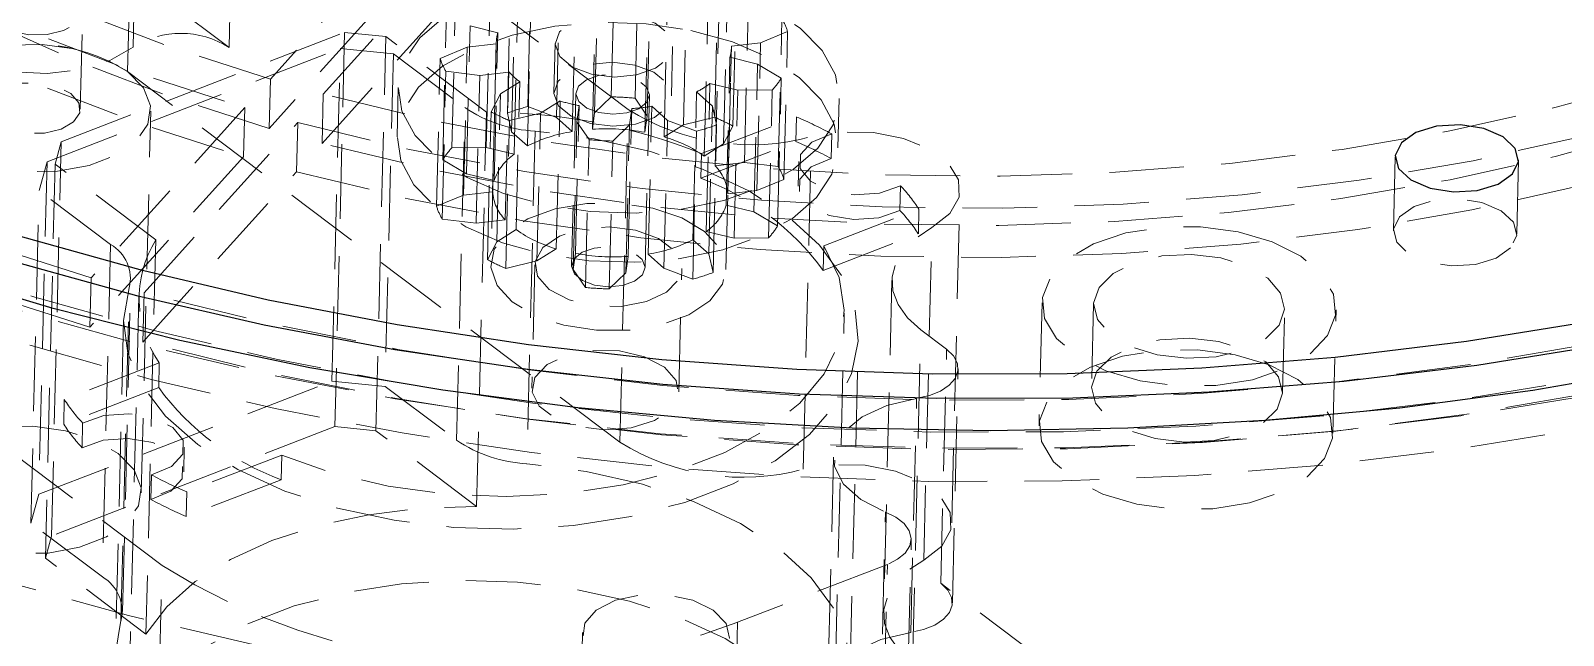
# Model space of a CAD drawing. Header units: millimetres. Extents: x 0 to 420, y 0 to 297.
# Drawn here: x 206.1 to 232.17, y 137.55 to 147.84 of the extents above; entities that cross this region are included whole.
import ezdxf

# ---------------------------------------------------------------- set-up
doc = ezdxf.new("R2010")
doc.units = ezdxf.units.MM
doc.linetypes.add('HIDDEN', pattern=[1.905, 1.27, -0.635])

msp = doc.modelspace()

# ---------------------------------------------------------------- linework, layer by layer
at = {"color": 7, "linetype": 'HIDDEN', "lineweight": 18}
for p, q in [((215.727, 153.165), (210.18, 147.011)), ((215.706, 152.326), (210.159, 146.173)), ((211.08, 146.758), (216.087, 152.313)), ((207.846, 147.559), (207.944, 151.541)), ((209.478, 147.55), (209.577, 151.533)), ((216.264, 146.497), (209.577, 151.533)), ((211.06, 145.92), (216.067, 151.474)), ((215.978, 146.712), (216.04, 149.227)), ((216.383, 146.688), (216.445, 149.204)), ((214.212, 146.436), (214.274, 148.951)), ((214.557, 146.547), (214.619, 149.062)), ((215.046, 146.361), (215.108, 148.877)), ((215.694, 146.437), (215.757, 148.952)), ((216.588, 146.385), (216.65, 148.901)), ((217.738, 146.363), (217.8, 148.879)), ((207.753, 147.14), (207.795, 148.817)), ((209.478, 147.55), (207.795, 148.817)), ((214.284, 146.117), (214.347, 148.633)), ((215.315, 146.12), (215.377, 148.636)), ((215.657, 146.16), (215.719, 148.675)), ((216.551, 146.109), (216.613, 148.624)), ((217.206, 146.237), (217.268, 148.752)), ((218.048, 146.215), (218.11, 148.73)), ((213.267, 145.844), (213.329, 148.359)), ((213.853, 145.847), (213.916, 148.363)), ((214.553, 145.876), (214.615, 148.392)), ((216.877, 146.03), (216.939, 148.546)), ((217.89, 145.91), (217.953, 148.425)), ((206.946, 146.5), (206.988, 148.177)), ((213.113, 145.642), (213.176, 148.157)), ((214.326, 145.734), (214.388, 148.249)), ((217.561, 145.703), (217.623, 148.219)), ((218.242, 145.595), (218.304, 148.11)), ((206.624, 145.946), (211.444, 147.808)), ((211.444, 147.808), (211.278, 141.1)), ((212.144, 147.739), (211.444, 147.808)), ((213.515, 145.401), (213.577, 147.917)), ((213.577, 147.917), (214.049, 147.803)), ((217.746, 145.537), (217.809, 148.052)), ((218.518, 147.632), (218.977, 147.823)), ((218.818, 145.524), (218.881, 148.039)), ((218.915, 145.307), (218.977, 147.823)), ((211.977, 141.031), (212.144, 147.739)), ((213.855, 146.45), (212.144, 147.739)), ((213.528, 147.555), (213.068, 147.364)), ((213.465, 145.039), (213.528, 147.555)), ((214.023, 147.612), (213.528, 147.555)), ((214.023, 147.643), (213.93, 143.87)), ((213.961, 145.097), (214.023, 147.612)), ((213.987, 145.288), (214.049, 147.803)), ((215.023, 147.618), (215.002, 146.78)), ((217.002, 146.73), (217.022, 147.569)), ((217.929, 143.771), (218.022, 147.544)), ((217.96, 145.059), (218.022, 147.574)), ((218.022, 147.574), (218.518, 147.632)), ((218.455, 145.117), (218.518, 147.632)), ((206.382, 145.607), (211.368, 147.533)), ((211.228, 141.873), (211.368, 147.533)), ((211.368, 147.533), (212.272, 147.444)), ((212.272, 147.444), (212.132, 141.784)), ((212.272, 147.444), (213.489, 146.528)), ((213.006, 144.849), (213.068, 147.364)), ((217.934, 144.868), (217.996, 147.384)), ((218.468, 147.27), (217.996, 147.384)), ((216.124, 140.837), (207.753, 147.14)), ((213.102, 144.632), (213.165, 147.147)), ((213.165, 147.147), (213.741, 147.077)), ((213.679, 144.562), (213.741, 147.077)), ((213.741, 147.077), (214.237, 147.134)), ((214.175, 144.619), (214.237, 147.134)), ((218.406, 144.755), (218.468, 147.27)), ((218.87, 147.03), (218.468, 147.27)), ((218.807, 144.514), (218.87, 147.03)), ((210.18, 147.011), (210.159, 146.173)), ((212.356, 146.869), (212.335, 146.03)), ((214.093, 146.762), (213.935, 146.456)), ((214.03, 144.246), (214.093, 146.762)), ((214.422, 146.968), (214.093, 146.762)), ((214.36, 144.453), (214.422, 146.968)), ((215.377, 146.77), (215.304, 143.836)), ((217.368, 144.28), (217.43, 146.795)), ((217.699, 146.554), (217.43, 146.795)), ((217.595, 144.422), (217.657, 146.937)), ((217.657, 146.937), (218.13, 146.824)), ((218.067, 144.309), (218.13, 146.824)), ((218.13, 146.824), (218.716, 146.828)), ((218.654, 144.312), (218.716, 146.828)), ((209.745, 146.528), (207.133, 143.631)), ((209.745, 146.528), (209.724, 145.69)), ((211.08, 146.758), (211.06, 145.92)), ((213.349, 140.868), (213.489, 146.528)), ((215.046, 146.361), (214.557, 146.547)), ((214.777, 146.434), (215.107, 146.641)), ((215.044, 144.126), (215.107, 146.641)), ((215.37, 144.047), (215.432, 146.563)), ((215.432, 146.563), (215.395, 146.286)), ((215.978, 146.712), (215.694, 146.437)), ((216.264, 143.996), (216.326, 146.511)), ((216.289, 146.235), (216.326, 146.511)), ((216.588, 146.385), (216.383, 146.688)), ((216.554, 143.805), (216.627, 146.739)), ((216.606, 144.036), (216.668, 146.551)), ((216.668, 146.551), (216.937, 146.31)), ((217.636, 144.039), (217.699, 146.554)), ((217.771, 146.235), (217.699, 146.554)), ((219.833, 145.844), (219.853, 146.683)), ((207.985, 139.973), (208.146, 146.47)), ((208.033, 143.378), (210.645, 146.276)), ((210.645, 146.276), (210.624, 145.437)), ((213.689, 139.742), (213.855, 146.45)), ((213.873, 143.941), (213.935, 146.456)), ((214.183, 143.793), (214.246, 146.308)), ((214.212, 146.436), (214.284, 146.117)), ((214.246, 146.308), (214.777, 146.434)), ((214.715, 143.919), (214.777, 146.434)), ((215.315, 146.12), (215.046, 146.361)), ((215.333, 143.771), (215.395, 146.286)), ((215.395, 146.286), (215.6, 145.983)), ((215.694, 146.437), (215.657, 146.16)), ((216.124, 140.837), (216.264, 146.497)), ((216.551, 146.109), (216.588, 146.385)), ((216.875, 143.795), (216.937, 146.31)), ((216.937, 146.31), (217.426, 146.125)), ((217.738, 146.363), (217.206, 146.237)), ((217.513, 145.745), (219.128, 146.369)), ((219.128, 146.369), (219.118, 145.95)), ((214.284, 146.117), (214.553, 145.876)), ((214.684, 146.128), (214.544, 140.468)), ((215.538, 143.468), (215.6, 145.983)), ((216.005, 145.96), (216.289, 146.235)), ((216.226, 143.719), (216.289, 146.235)), ((217.206, 146.237), (216.877, 146.03)), ((217.364, 143.609), (217.426, 146.125)), ((217.709, 143.72), (217.771, 146.235)), ((217.89, 145.91), (218.048, 146.215)), ((219.242, 140.374), (219.382, 146.033)), ((219.718, 145.662), (219.729, 146.081)), ((206.458, 139.239), (206.624, 145.946)), ((206.624, 145.946), (206.52, 145.567)), ((213.853, 145.847), (213.267, 145.844)), ((214.326, 145.734), (213.853, 145.847)), ((215.943, 143.444), (216.005, 145.96)), ((217.502, 145.326), (219.118, 145.95)), ((217.513, 145.745), (217.502, 145.326)), ((217.561, 145.703), (217.89, 145.91)), ((206.382, 145.607), (206.241, 139.948)), ((206.247, 145.117), (206.382, 145.607)), ((206.52, 145.567), (206.354, 138.86)), ((208.231, 144.278), (206.52, 145.567)), ((209.724, 145.69), (207.112, 142.793)), ((213.113, 145.642), (213.515, 145.401)), ((218.242, 145.595), (217.746, 145.537)), ((218.818, 145.524), (218.242, 145.595)), ((219.17, 145.609), (219.16, 145.19)), ((229.312, 145.691), (229.281, 144.433)), ((231.38, 144.381), (231.411, 145.639)), ((208.012, 142.54), (210.624, 145.437)), ((213.515, 145.401), (213.987, 145.288)), ((218.455, 145.117), (218.915, 145.307)), ((220.9, 145.2), (220.889, 144.78)), ((208.339, 138.737), (200.008, 145.01)), ((206.107, 139.457), (206.247, 145.117)), ((207.463, 144.201), (206.247, 145.117)), ((213.465, 145.039), (213.006, 144.849)), ((213.961, 145.097), (213.465, 145.039)), ((217.96, 145.059), (218.455, 145.117)), ((221.769, 139.463), (221.909, 145.122)), ((218.406, 144.755), (217.934, 144.868)), ((218.807, 144.514), (218.406, 144.755)), ((219.596, 144.177), (221.211, 144.801)), ((221.211, 144.801), (221.201, 144.381)), ((213.102, 144.632), (213.679, 144.562)), ((213.679, 144.562), (214.175, 144.619)), ((214.36, 144.453), (214.03, 144.246)), ((217.595, 144.422), (218.067, 144.309)), ((221.292, 138.83), (221.433, 144.489)), ((207.463, 144.201), (207.323, 138.542)), ((208.231, 144.278), (208.065, 137.571)), ((214.03, 144.246), (213.873, 143.941)), ((217.636, 144.039), (217.368, 144.28)), ((218.067, 144.309), (218.654, 144.312)), ((219.585, 143.757), (221.201, 144.381)), ((219.596, 144.177), (219.585, 143.757)), ((214.183, 143.793), (214.715, 143.919)), ((214.715, 143.919), (215.044, 144.126)), ((215.37, 144.047), (215.333, 143.771)), ((216.226, 143.719), (216.264, 143.996)), ((216.606, 144.036), (216.875, 143.795)), ((217.709, 143.72), (217.636, 144.039)), ((214.68, 143.851), (214.628, 141.755)), ((215.333, 143.771), (215.538, 143.468)), ((215.943, 143.444), (216.226, 143.719)), ((216.875, 143.795), (217.364, 143.609)), ((217.127, 141.693), (217.179, 143.789)), ((207.133, 143.631), (207.112, 142.793)), ((207.64, 137.802), (207.78, 143.462)), ((207.667, 137.955), (207.807, 143.615)), ((208.033, 143.378), (208.012, 142.54)), ((220.752, 143.586), (220.612, 137.926)), ((207.945, 143.329), (207.748, 135.364)), ((223.306, 143.209), (223.254, 141.113)), ((224.181, 143.187), (224.146, 141.762)), ((207.685, 142.916), (207.545, 137.256)), ((219.744, 135.067), (219.942, 143.032)), ((227.395, 141.681), (227.43, 143.107)), ((228.253, 140.989), (228.305, 143.085)), ((220.041, 136.947), (220.181, 142.607)), ((221.103, 137.089), (221.243, 142.748)), ((221.682, 142.417), (221.243, 142.748)), ((221.583, 138.435), (221.682, 142.417)), ((208.291, 142.184), (206.676, 141.56)), ((208.291, 142.184), (208.281, 141.765)), ((221.78, 138.1), (221.878, 142.082)), ((206.241, 139.948), (211.228, 141.873)), ((212.132, 141.784), (211.228, 141.873)), ((208.281, 141.765), (206.665, 141.141)), ((206.676, 141.56), (206.665, 141.141)), ((212.132, 141.784), (213.349, 140.868)), ((221.073, 137.599), (221.172, 141.581)), ((211.278, 141.1), (206.458, 139.239)), ((206.987, 141.161), (206.977, 140.742)), ((211.278, 141.1), (211.977, 141.031)), ((213.689, 139.742), (211.977, 141.031)), ((208.706, 140.332), (208.717, 140.752)), ((210.374, 140.616), (208.758, 139.992)), ((210.374, 140.616), (210.363, 140.197)), ((219.759, 140.579), (219.66, 136.596)), ((208.148, 139.861), (208.158, 140.28)), ((210.363, 140.197), (208.748, 139.573)), ((208.758, 139.992), (208.748, 139.573)), ((206.241, 139.948), (206.107, 139.457)), ((220.542, 135.663), (220.64, 139.646)), ((207.323, 138.542), (206.107, 139.457)), ((206.354, 138.86), (206.458, 139.239)), ((220.982, 135.197), (221.081, 139.179)), ((208.065, 137.571), (206.354, 138.86)), ((208.199, 133.078), (208.339, 138.737)), ((220.676, 138.756), (218.128, 137.772)), ((220.578, 134.773), (220.676, 138.756)), ((223.267, 137.167), (221.583, 138.435)), ((218.128, 137.772), (217.988, 132.113)), ((215.49, 137.598), (215.106, 122.086))]:
    msp.add_line(p, q, dxfattribs=at)
at = {"color": 7, "linetype": 'HIDDEN', "lineweight": 18, "flags": 128}
for points in [[(250.544, 150.495), (249.486, 149.421), (248.29, 148.391), (246.964, 147.412), (245.512, 146.488), (243.942, 145.624), (242.261, 144.823), (240.479, 144.09), (238.603, 143.429), (236.643, 142.841), (234.608, 142.331), (232.508, 141.901), (230.353, 141.553), (228.154, 141.288), (225.922, 141.108), (223.668, 141.014), (221.401, 141.006), (219.134, 141.085), (216.878, 141.249), (214.643, 141.498), (212.441, 141.832), (210.281, 142.247), (208.176, 142.743), (206.134, 143.316), (204.166, 143.965), (202.281, 144.685), (200.49, 145.474), (198.799, 146.327), (197.218, 147.24), (195.754, 148.21), (194.415, 149.23), (193.207, 150.297), (192.135, 151.405), (191.206, 152.548), (190.423, 153.721), (189.79, 154.919), (189.311, 156.135), (188.988, 157.364), (188.822, 158.599), (188.814, 159.835), (188.965, 161.065), (189.273, 162.284), (189.737, 163.485), (190.355, 164.663), (191.123, 165.812), (192.039, 166.927), (193.096, 168.001), (194.292, 169.031), (195.619, 170.01), (197.071, 170.934), (198.641, 171.798), (200.321, 172.599), (202.103, 173.332), (203.979, 173.994), (205.939, 174.581), (207.975, 175.091), (210.074, 175.521), (212.229, 175.869), (214.428, 176.134), (216.66, 176.314), (218.915, 176.408), (221.181, 176.416), (223.448, 176.337), (225.704, 176.173), (227.939, 175.924), (230.141, 175.59), (232.301, 175.175), (234.407, 174.679), (236.448, 174.106), (238.416, 173.457), (240.301, 172.737), (242.093, 171.948), (243.783, 171.095), (245.364, 170.182), (246.828, 169.212), (248.167, 168.192), (249.376, 167.125), (250.447, 166.018), (251.377, 164.874), (252.16, 163.701), (252.792, 162.503), (253.271, 161.287), (253.594, 160.059), (253.76, 158.823), (253.768, 157.588), (253.617, 156.357), (253.309, 155.138), (252.845, 153.937), (252.228, 152.759), (251.459, 151.61), (250.544, 150.495)], [(250.523, 149.657), (249.465, 148.582), (248.27, 147.553), (246.943, 146.574), (245.491, 145.65), (243.921, 144.785), (242.241, 143.985), (240.458, 143.252), (238.582, 142.59), (236.622, 142.003), (234.587, 141.493), (232.487, 141.063), (230.332, 140.714), (228.134, 140.45), (225.902, 140.27), (223.647, 140.176), (221.38, 140.168), (219.114, 140.246), (216.857, 140.411), (214.622, 140.66), (212.42, 140.993), (210.261, 141.409), (208.155, 141.904), (206.113, 142.478), (204.145, 143.126), (202.261, 143.847), (200.469, 144.635), (198.778, 145.488), (197.197, 146.402), (195.733, 147.371), (194.394, 148.392), (193.186, 149.458), (192.114, 150.566), (191.185, 151.709), (190.402, 152.883), (189.769, 154.08), (189.29, 155.296), (188.967, 156.525), (188.801, 157.76), (188.794, 158.996), (188.944, 160.226), (189.252, 161.445), (189.716, 162.647), (190.334, 163.825), (191.102, 164.974), (192.018, 166.089), (193.076, 167.163), (194.271, 168.192), (195.598, 169.171), (197.05, 170.095), (198.62, 170.96), (200.3, 171.76), (202.082, 172.493), (203.958, 173.155), (205.919, 173.742), (207.954, 174.252), (210.054, 174.683), (212.208, 175.031), (214.407, 175.296), (216.639, 175.475), (218.894, 175.569), (221.16, 175.577), (223.427, 175.499), (225.683, 175.335), (227.918, 175.085), (230.121, 174.752), (232.28, 174.337), (234.386, 173.841), (236.428, 173.267), (238.396, 172.619), (240.28, 171.899), (242.072, 171.11), (243.763, 170.257), (245.344, 169.343), (246.807, 168.374), (248.147, 167.354), (249.355, 166.287), (250.426, 165.179), (251.356, 164.036), (252.139, 162.862), (252.771, 161.665), (253.25, 160.449), (253.574, 159.22), (253.74, 157.985), (253.747, 156.749), (253.597, 155.519), (253.289, 154.3), (252.825, 153.099), (252.207, 151.92), (251.438, 150.771), (250.523, 149.657)], [(207.133, 143.631), (205.111, 144.272), (203.176, 144.991), (201.339, 145.783), (199.608, 146.645), (197.994, 147.572), (196.505, 148.558), (195.149, 149.599), (193.933, 150.688), (192.864, 151.821), (191.948, 152.991), (191.189, 154.192), (190.592, 155.416), (190.16, 156.659), (189.895, 157.912), (189.798, 159.17), (189.871, 160.426), (190.112, 161.672), (190.521, 162.902), (191.095, 164.11), (191.83, 165.288), (192.725, 166.432)], [(207.112, 142.793), (205.091, 143.434), (203.156, 144.152), (201.318, 144.945), (199.587, 145.807), (197.973, 146.733), (196.484, 147.719), (195.128, 148.76), (193.912, 149.85), (192.843, 150.983), (191.927, 152.153), (191.169, 153.353), (190.571, 154.578), (190.139, 155.82), (189.874, 157.074), (189.778, 158.332), (189.85, 159.587), (190.091, 160.833), (190.5, 162.063), (191.074, 163.271), (191.81, 164.45), (192.704, 165.593)], [(198.126, 164.915), (197.344, 163.893), (196.717, 162.838), (196.25, 161.756), (195.946, 160.654), (195.806, 159.54), (195.832, 158.42), (196.023, 157.303), (196.379, 156.194), (196.896, 155.102), (197.571, 154.033), (198.401, 152.994), (199.379, 151.993), (200.499, 151.035), (201.755, 150.127), (203.137, 149.275), (204.638, 148.484), (206.246, 147.76), (207.952, 147.106), (209.745, 146.528)], [(210.18, 147.011), (208.46, 147.567), (206.823, 148.194), (205.28, 148.89), (203.841, 149.65), (202.515, 150.468), (201.311, 151.339), (200.236, 152.259), (199.297, 153.22), (198.501, 154.217), (197.853, 155.243), (197.356, 156.291), (197.015, 157.355), (196.831, 158.428), (196.806, 159.503), (196.939, 160.572), (197.23, 161.63), (197.677, 162.668), (198.277, 163.681), (199.026, 164.662)], [(198.105, 164.076), (197.323, 163.055), (196.697, 162), (196.23, 160.918), (195.925, 159.816), (195.786, 158.702), (195.811, 157.582), (196.003, 156.464), (196.358, 155.355), (196.875, 154.263), (197.55, 153.194), (198.38, 152.156), (199.358, 151.154), (200.479, 150.197), (201.734, 149.289), (203.116, 148.437), (204.617, 147.646), (206.225, 146.921), (207.931, 146.268), (209.724, 145.69)], [(210.159, 146.173), (208.439, 146.728), (206.803, 147.356), (205.26, 148.052), (203.82, 148.811), (202.494, 149.629), (201.29, 150.501), (200.215, 151.42), (199.276, 152.381), (198.48, 153.378), (197.832, 154.404), (197.335, 155.453), (196.994, 156.517), (196.81, 157.589), (196.785, 158.664), (196.918, 159.734), (197.209, 160.791), (197.656, 161.83), (198.256, 162.843), (199.005, 163.823)], [(187.888, 158.07), (187.823, 157.847), (187.555, 156.591), (187.447, 155.325), (187.5, 154.056), (187.713, 152.788), (188.086, 151.529), (188.616, 150.284), (189.302, 149.059), (190.139, 147.86), (191.125, 146.693), (192.254, 145.564), (193.521, 144.477), (194.919, 143.437), (196.443, 142.451), (198.085, 141.522), (199.836, 140.655), (201.69, 139.854), (203.636, 139.123), (205.666, 138.466), (207.77, 137.884), (209.938, 137.383)], [(250.994, 150.369), (249.92, 149.278), (248.706, 148.233), (247.359, 147.238), (245.884, 146.3), (244.29, 145.423), (242.584, 144.61), (240.774, 143.865), (238.869, 143.193), (236.879, 142.597), (234.813, 142.079), (232.68, 141.642), (230.493, 141.289), (228.26, 141.02), (225.994, 140.837), (223.704, 140.742), (221.403, 140.734), (219.101, 140.814), (216.81, 140.98), (214.541, 141.234), (212.305, 141.572), (210.112, 141.994), (207.974, 142.497), (205.901, 143.079), (203.902, 143.738), (201.989, 144.469), (200.169, 145.27), (198.453, 146.136), (196.848, 147.064), (195.361, 148.048), (194.001, 149.084), (192.775, 150.167), (191.686, 151.292), (190.743, 152.453), (189.948, 153.644), (189.622, 154.222)], [(243.121, 152.277), (242.156, 151.357), (241.057, 150.485), (239.829, 149.665), (238.481, 148.905), (237.022, 148.207), (235.46, 147.578), (233.807, 147.022), (232.073, 146.54), (230.269, 146.138), (228.407, 145.817), (226.498, 145.58), (224.556, 145.428), (222.593, 145.362), (220.621, 145.382), (218.654, 145.489), (216.703, 145.682), (214.783, 145.959), (212.904, 146.318), (211.08, 146.758)], [(210.645, 146.276), (212.545, 145.816), (214.502, 145.441), (216.502, 145.152), (218.534, 144.951), (220.584, 144.839), (222.638, 144.817), (224.684, 144.886), (226.708, 145.044), (228.696, 145.291), (230.636, 145.625), (232.516, 146.044), (234.323, 146.546), (236.045, 147.126), (237.671, 147.782), (239.191, 148.509), (240.595, 149.302), (241.873, 150.156), (243.018, 151.065), (244.021, 152.025)], [(243.1, 151.439), (242.136, 150.519), (241.036, 149.646), (239.808, 148.827), (238.46, 148.066), (237.001, 147.369), (235.44, 146.74), (233.786, 146.183), (232.052, 145.702), (230.248, 145.3), (228.386, 144.979), (226.477, 144.742), (224.535, 144.59), (222.572, 144.524), (220.6, 144.544), (218.633, 144.651), (216.683, 144.843), (214.762, 145.12), (212.884, 145.48), (211.06, 145.92)], [(210.624, 145.437), (212.524, 144.978), (214.481, 144.603), (216.482, 144.313), (218.513, 144.112), (220.563, 144), (222.618, 143.979), (224.663, 144.047), (226.687, 144.205), (228.675, 144.452), (230.616, 144.787), (232.495, 145.206), (234.302, 145.707), (236.024, 146.288), (237.65, 146.944), (239.17, 147.67), (240.574, 148.463), (241.852, 149.317), (242.997, 150.227), (244, 151.186)], [(249.422, 150.508), (248.31, 149.425), (247.053, 148.393), (245.657, 147.416), (244.131, 146.5), (242.482, 145.649), (240.719, 144.868), (238.852, 144.162), (236.891, 143.534), (234.846, 142.987), (232.728, 142.525), (230.549, 142.15), (228.32, 141.863), (226.053, 141.667), (223.761, 141.563), (221.455, 141.55), (219.149, 141.63), (216.854, 141.801), (214.583, 142.064), (212.348, 142.415), (210.16, 142.854), (208.033, 143.378)], [(249.402, 149.669), (248.29, 148.587), (247.032, 147.555), (245.637, 146.578), (244.11, 145.661), (242.461, 144.811), (240.699, 144.03), (238.831, 143.324), (236.87, 142.696), (234.825, 142.149), (232.707, 141.687), (230.528, 141.311), (228.299, 141.025), (226.032, 140.829), (223.74, 140.724), (221.434, 140.712), (219.128, 140.791), (216.833, 140.963), (214.562, 141.225), (212.327, 141.577), (210.14, 142.016), (208.012, 142.54)], [(205.545, 147.949), (205.776, 147.83), (206.07, 147.768), (206.382, 147.771), (206.664, 147.838), (206.874, 147.961), (206.979, 148.119), (206.964, 148.289), (206.831, 148.445), (206.6, 148.563), (206.306, 148.626), (205.994, 148.623), (205.712, 148.555), (205.502, 148.433), (205.397, 148.275), (205.412, 148.105), (205.545, 147.949)], [(217.354, 148.68), (218.062, 148.484), (218.684, 148.213), (219.193, 147.88), (219.568, 147.498), (219.791, 147.085), (219.852, 146.658), (219.751, 146.236), (219.489, 145.838), (219.08, 145.481), (218.541, 145.181), (217.895, 144.95), (217.171, 144.799), (216.4, 144.734), (215.617, 144.759), (214.855, 144.872), (214.147, 145.068), (213.525, 145.338), (213.016, 145.672), (212.641, 146.054), (212.418, 146.467), (212.357, 146.894), (212.458, 147.315), (212.72, 147.713), (213.129, 148.07), (213.668, 148.371), (214.314, 148.602), (215.038, 148.753), (215.809, 148.817), (216.592, 148.793), (217.354, 148.68)], [(204.197, 148.332), (204.229, 148.013), (204.428, 147.711), (204.778, 147.449), (205.248, 147.252), (205.798, 147.135), (206.382, 147.109), (206.949, 147.176), (207.452, 147.331), (207.846, 147.559)], [(215.645, 147.096), (216.028, 147.049), (216.41, 147.084), (216.733, 147.198), (216.948, 147.371), (217.022, 147.579), (216.944, 147.788), (216.726, 147.968), (216.401, 148.091), (216.018, 148.138), (215.636, 148.102), (215.312, 147.989), (215.097, 147.815), (215.023, 147.608), (215.101, 147.399), (215.319, 147.219), (215.645, 147.096)], [(217.334, 147.841), (218.041, 147.645), (218.663, 147.375), (219.173, 147.041), (219.547, 146.66), (219.77, 146.246), (219.832, 145.82), (219.73, 145.398), (219.468, 145), (219.059, 144.643), (218.52, 144.342), (217.874, 144.111), (217.15, 143.96), (216.38, 143.896), (215.596, 143.921), (214.834, 144.033), (214.126, 144.229), (213.504, 144.5), (212.995, 144.833), (212.621, 145.215), (212.398, 145.628), (212.336, 146.055), (212.438, 146.477), (212.699, 146.875), (213.108, 147.232), (213.648, 147.532), (214.293, 147.763), (215.017, 147.914), (215.788, 147.979), (216.571, 147.954), (217.334, 147.841)], [(207.753, 147.14), (208.024, 146.863), (208.142, 146.557), (208.098, 146.249), (207.897, 145.963), (207.553, 145.721), (207.096, 145.545), (206.562, 145.447), (205.994, 145.436), (205.438, 145.514), (204.94, 145.672), (204.54, 145.9), (204.269, 146.177), (204.151, 146.483), (204.195, 146.791), (204.396, 147.077), (204.74, 147.319), (205.197, 147.495), (205.731, 147.593), (206.299, 147.604), (206.855, 147.526), (207.353, 147.368), (207.753, 147.14)], [(215.624, 146.257), (216.007, 146.21), (216.389, 146.246), (216.712, 146.359), (216.927, 146.533), (217.002, 146.74), (216.924, 146.95), (216.705, 147.13), (216.38, 147.253), (215.997, 147.3), (215.615, 147.264), (215.291, 147.151), (215.076, 146.977), (215.002, 146.77), (215.08, 146.56), (215.298, 146.38), (215.624, 146.257)], [(215.766, 146.444), (216.005, 146.414), (216.244, 146.437), (216.446, 146.508), (216.58, 146.616), (216.627, 146.746), (216.578, 146.877), (216.442, 146.989), (216.238, 147.066), (215.999, 147.095), (215.76, 147.073), (215.558, 147.002), (215.423, 146.894), (215.377, 146.764), (215.426, 146.633), (215.562, 146.521), (215.766, 146.444)], [(206.789, 146.768), (206.922, 146.612), (206.938, 146.442), (206.832, 146.284), (206.623, 146.162), (206.34, 146.094), (206.029, 146.091), (205.735, 146.154), (205.504, 146.272), (205.371, 146.428), (205.355, 146.598), (205.461, 146.756), (205.67, 146.878), (205.953, 146.946), (206.264, 146.949), (206.558, 146.886), (206.789, 146.768)], [(207.78, 143.462), (207.685, 142.907), (207.758, 142.348), (207.997, 141.801), (208.397, 141.279), (208.946, 140.797), (209.629, 140.368), (210.429, 140.004), (211.323, 139.714), (212.287, 139.506), (213.295, 139.386), (214.321, 139.357), (215.337, 139.419), (216.314, 139.572), (217.227, 139.811), (218.052, 140.129), (218.765, 140.519), (219.348, 140.968), (219.786, 141.467), (220.065, 142), (220.179, 142.553), (220.125, 143.112), (219.903, 143.662), (219.521, 144.187), (218.988, 144.674), (218.319, 145.11), (217.531, 145.482), (216.647, 145.781), (215.689, 145.998), (214.684, 146.128)], [(219.729, 146.081), (219.39, 145.939), (219.198, 145.73), (219.19, 145.494), (219.366, 145.274), (219.694, 145.114), (220.112, 145.042), (220.541, 145.072), (220.9, 145.2)], [(221.433, 144.489), (221.738, 144.727), (221.893, 145.005), (221.883, 145.3), (221.709, 145.581), (221.388, 145.823), (220.95, 146.002), (220.437, 146.102), (219.897, 146.112), (219.382, 146.033)], [(220.889, 144.78), (220.531, 144.653), (220.102, 144.623), (219.684, 144.694), (219.356, 144.855), (219.179, 145.074), (219.188, 145.311), (219.38, 145.52), (219.718, 145.662)], [(231.275, 144.142), (231.029, 143.968), (230.676, 143.861), (230.27, 143.837), (229.873, 143.9), (229.546, 144.04), (229.339, 144.236), (229.282, 144.458), (229.385, 144.672), (229.632, 144.846), (229.985, 144.953), (230.391, 144.977), (230.787, 144.914), (231.114, 144.774), (231.322, 144.578), (231.378, 144.356), (231.275, 144.142)], [(216.685, 144.816), (217.176, 144.65), (217.566, 144.418), (217.823, 144.136), (217.927, 143.83), (217.869, 143.522), (217.654, 143.239), (217.299, 143.003), (216.833, 142.833), (216.294, 142.743), (215.725, 142.74), (215.173, 142.825), (214.682, 142.99), (214.292, 143.223), (214.035, 143.504), (213.931, 143.811), (213.989, 144.118), (214.205, 144.402), (214.56, 144.638), (215.025, 144.808), (215.565, 144.898), (216.133, 144.901), (216.685, 144.816)], [(214.925, 143.433), (214.724, 143.661), (214.686, 143.911), (214.816, 144.149), (215.096, 144.342), (215.489, 144.465), (215.941, 144.501), (216.392, 144.445), (216.78, 144.304), (217.053, 144.099), (217.175, 143.855), (217.128, 143.607), (216.92, 143.388), (216.577, 143.227), (216.147, 143.146), (215.688, 143.156), (215.262, 143.256), (214.925, 143.433)], [(221.243, 142.748), (221.015, 142.954), (220.856, 143.177), (220.768, 143.411), (220.756, 143.648), (220.82, 143.881), (220.957, 144.103), (221.163, 144.308), (221.433, 144.489)], [(226.639, 144.416), (227.22, 144.245), (227.705, 143.999), (228.061, 143.695), (228.263, 143.353), (228.297, 142.997), (228.162, 142.652), (227.866, 142.34), (227.43, 142.084), (226.883, 141.899), (226.262, 141.8), (225.611, 141.793), (224.972, 141.878), (224.391, 142.049), (223.906, 142.295), (223.55, 142.599), (223.348, 142.941), (223.314, 143.297), (223.449, 143.642), (223.745, 143.954), (224.181, 144.21), (224.728, 144.395), (225.349, 144.494), (226, 144.501), (226.639, 144.416)], [(219.596, 144.177), (219.854, 143.636), (219.942, 143.081), (219.857, 142.53), (219.602, 141.997), (219.184, 141.498), (218.614, 141.048), (217.91, 140.66), (217.092, 140.344), (216.183, 140.11), (215.209, 139.964), (214.199, 139.911), (213.181, 139.952), (212.186, 140.086), (211.241, 140.31), (210.374, 140.616)], [(215.693, 143.509), (215.932, 143.48), (216.171, 143.502), (216.373, 143.573), (216.508, 143.682), (216.554, 143.811), (216.505, 143.942), (216.369, 144.055), (216.166, 144.131), (215.926, 144.161), (215.687, 144.138), (215.485, 144.068), (215.351, 143.959), (215.304, 143.83), (215.353, 143.699), (215.49, 143.586), (215.693, 143.509)], [(225.264, 142.322), (225.764, 142.263), (226.268, 142.29), (226.726, 142.402), (227.095, 142.586), (227.337, 142.825), (227.43, 143.096), (227.363, 143.372), (227.144, 143.625), (226.794, 143.832), (226.347, 143.972), (225.847, 144.031), (225.343, 144.004), (224.885, 143.892), (224.516, 143.708), (224.274, 143.469), (224.181, 143.198), (224.248, 142.922), (224.467, 142.669), (224.817, 142.462), (225.264, 142.322)], [(225.229, 140.897), (225.728, 140.837), (226.232, 140.865), (226.691, 140.976), (227.06, 141.161), (227.302, 141.4), (227.394, 141.671), (227.328, 141.946), (227.109, 142.2), (226.759, 142.407), (226.312, 142.547), (225.812, 142.606), (225.308, 142.578), (224.849, 142.467), (224.481, 142.283), (224.238, 142.043), (224.146, 141.773), (224.213, 141.497), (224.432, 141.243), (224.782, 141.036), (225.229, 140.897)], [(216.882, 142.112), (216.545, 142.288), (216.118, 142.388), (215.659, 142.398), (215.229, 142.318), (214.887, 142.157), (214.679, 141.938), (214.632, 141.689), (214.753, 141.446), (215.027, 141.24), (215.415, 141.1), (215.866, 141.044), (216.318, 141.079), (216.711, 141.202), (216.991, 141.396), (217.121, 141.633), (217.082, 141.883), (216.882, 142.112)], [(221.682, 142.417), (221.8, 142.302), (221.866, 142.177), (221.875, 142.047), (221.828, 141.92), (221.728, 141.805), (221.578, 141.706), (221.39, 141.63), (221.172, 141.581)], [(226.587, 142.32), (227.168, 142.149), (227.653, 141.903), (228.009, 141.598), (228.211, 141.257), (228.245, 140.901), (228.11, 140.556), (227.814, 140.244), (227.378, 139.987), (226.831, 139.803), (226.21, 139.704), (225.559, 139.697), (224.92, 139.782), (224.339, 139.953), (223.854, 140.199), (223.498, 140.503), (223.296, 140.845), (223.262, 141.2), (223.397, 141.546), (223.693, 141.858), (224.129, 142.114), (224.676, 142.298), (225.297, 142.398), (225.949, 142.405), (226.587, 142.32)], [(221.172, 141.581), (220.664, 141.46), (220.243, 141.266), (219.94, 141.015), (219.781, 140.724), (219.777, 140.419), (219.928, 140.122), (220.224, 139.858), (220.64, 139.646)], [(208.158, 140.28), (208.497, 140.422), (208.689, 140.631), (208.697, 140.867), (208.52, 141.087), (208.192, 141.247), (207.774, 141.319), (207.346, 141.289), (206.987, 141.161)], [(204.379, 139.402), (204.779, 139.174), (205.277, 139.016), (205.833, 138.938), (206.401, 138.949), (206.935, 139.047), (207.392, 139.223), (207.736, 139.465), (207.937, 139.751), (207.981, 140.059), (207.863, 140.365), (207.592, 140.642), (207.192, 140.87), (206.694, 141.028), (206.138, 141.106), (205.571, 141.095), (205.036, 140.997), (204.579, 140.821), (204.236, 140.579), (204.034, 140.293), (203.99, 139.985), (204.109, 139.679), (204.379, 139.402)], [(206.977, 140.742), (207.335, 140.869), (207.764, 140.9), (208.182, 140.828), (208.51, 140.667), (208.686, 140.448), (208.678, 140.212), (208.486, 140.003), (208.148, 139.861)], [(207.64, 137.802), (207.545, 137.248), (207.618, 136.689), (207.857, 136.141), (208.257, 135.619), (208.806, 135.137), (209.489, 134.708), (210.289, 134.344), (211.182, 134.054), (212.147, 133.846), (213.155, 133.726), (214.181, 133.697), (215.196, 133.76), (216.174, 133.913), (217.087, 134.152), (217.912, 134.47), (218.625, 134.859), (219.208, 135.309), (219.645, 135.807), (219.925, 136.34), (220.039, 136.894), (219.984, 137.453), (219.763, 138.002), (219.381, 138.528), (218.848, 139.015), (218.179, 139.45), (217.391, 139.822), (216.507, 140.121), (215.549, 140.338), (214.544, 140.468)], [(221.292, 138.83), (221.598, 139.067), (221.753, 139.346), (221.743, 139.64), (221.569, 139.921), (221.248, 140.163), (220.81, 140.343), (220.297, 140.442), (219.757, 140.453), (219.242, 140.374)], [(208.065, 137.571), (208.419, 138.035), (208.902, 138.462), (209.503, 138.84), (210.207, 139.161), (210.998, 139.417), (211.856, 139.602), (212.76, 139.712), (213.689, 139.742)], [(220.64, 139.646), (220.82, 139.558), (220.959, 139.45), (221.047, 139.328), (221.081, 139.199), (221.057, 139.07), (220.979, 138.949), (220.849, 138.842), (220.676, 138.756)], [(221.103, 137.089), (220.875, 137.294), (220.715, 137.518), (220.628, 137.751), (220.616, 137.988), (220.679, 138.221), (220.816, 138.444), (221.023, 138.649), (221.292, 138.83)], [(208.926, 133.354), (208.404, 133.822), (208.028, 134.328), (207.807, 134.858), (207.749, 135.398), (207.854, 135.933), (208.121, 136.448), (208.54, 136.93), (209.102, 137.365), (209.79, 137.741), (210.586, 138.048), (211.468, 138.278), (212.413, 138.425), (213.394, 138.484), (214.384, 138.454), (215.357, 138.335), (216.286, 138.132), (217.146, 137.849), (217.913, 137.494), (218.567, 137.077), (219.088, 136.609), (219.465, 136.103), (219.685, 135.573), (219.743, 135.033), (219.638, 134.498), (219.372, 133.983), (218.952, 133.501), (218.391, 133.066), (217.702, 132.69), (216.906, 132.382), (216.024, 132.152), (215.079, 132.006), (214.099, 131.947), (213.108, 131.977), (212.135, 132.095), (211.206, 132.299), (210.346, 132.582), (209.579, 132.937), (208.926, 133.354)], [(221.583, 138.435), (221.701, 138.32), (221.767, 138.194), (221.777, 138.064), (221.73, 137.938), (221.629, 137.822), (221.48, 137.723), (221.291, 137.647), (221.073, 137.599)], [(216.323, 136.932), (216.776, 136.885), (217.225, 136.931), (217.608, 137.062), (217.874, 137.262), (217.987, 137.502), (217.931, 137.752), (217.714, 137.976), (217.365, 138.145), (216.932, 138.236), (216.473, 138.237), (216.05, 138.147), (215.72, 137.978), (215.528, 137.755), (215.499, 137.505), (215.638, 137.264), (215.925, 137.064), (216.323, 136.932)], [(221.073, 137.599), (220.566, 137.478), (220.144, 137.284), (219.842, 137.032), (219.682, 136.742), (219.678, 136.436), (219.83, 136.14), (220.125, 135.875), (220.542, 135.663)]]:
    msp.add_lwpolyline(points, dxfattribs=at)
at = {"color": 7, "linetype": 'Continuous', "lineweight": 25, "flags": 128}
for points in [[(229.416, 145.93), (229.313, 145.716), (229.37, 145.494), (229.578, 145.298), (229.905, 145.158), (230.301, 145.095), (230.707, 145.118), (231.06, 145.225), (231.307, 145.399), (231.41, 145.613), (231.353, 145.835), (231.145, 146.031), (230.819, 146.172), (230.422, 146.235), (230.016, 146.211), (229.663, 146.104), (229.416, 145.93)], [(232.712, 142.9), (230.524, 142.546), (228.291, 142.278), (226.025, 142.095), (223.735, 142), (221.434, 141.992), (219.132, 142.071), (216.841, 142.238), (214.572, 142.491), (212.336, 142.83), (210.143, 143.251), (208.005, 143.755), (205.932, 144.337)], [(205.801, 143.916), (207.905, 143.334), (210.073, 142.833)], [(233.87, 142.099), (231.654, 141.717), (229.391, 141.417), (227.092, 141.203), (224.766, 141.073), (222.424, 141.031), (220.077, 141.074), (217.736, 141.204), (215.411, 141.419), (213.113, 141.719), (210.853, 142.102), (208.64, 142.567), (206.486, 143.111), (204.399, 143.732)], [(210.073, 142.833), (212.295, 142.412), (214.56, 142.076), (216.856, 141.824), (219.175, 141.66), (221.503, 141.582), (223.83, 141.592), (226.146, 141.69), (228.438, 141.875), (230.697, 142.145), (232.911, 142.501)]]:
    msp.add_lwpolyline(points, dxfattribs=at)
at = {"color": 7, "linetype": 'HIDDEN', "lineweight": 18}
for centre, radius, start, end in [((217.931, 147.486), 1.099, 17.8731, 30.268), ((206.076, 144.445), 3.175, 58.1028, 110.6368), ((208.655, 146.272), 1.52, 57.226, 122.1537), ((214.627, 147.628), 0.604, 163.0965, 181.4476), ((217.418, 147.559), 0.604, 343.0965, 1.4476), ((214.114, 147.701), 1.099, 197.8731, 210.268), ((215.193, 148.014), 1.299, 222.6146, 233.6168), ((217.726, 147.739), 1.346, 317.3651, 328.1908), ((216.684, 148.237), 1.623, 297.341, 306.8238), ((214.806, 148.48), 2.355, 235.988, 267.0343), ((215.576, 142.77), 3.911, 105.0954, 110.4089), ((216.006, 149.672), 3.162, 253.4682, 259.5449), ((215.865, 141.23), 5.483, 84.5824, 88.8242), ((216.102, 149.929), 3.425, 273.7486, 279.5096), ((213.86, 136.632), 9.818, 68.1561, 90.0262), ((215.527, 149.387), 3.335, 241.4917, 247.4009), ((218.356, 149.842), 3.945, 237.9881, 285.0876), ((216.456, 143.284), 3.335, 61.4917, 67.4009), ((216.554, 140.225), 6.661, 61.5381, 67.2664), ((215.713, 143.566), 2.585, 98.8512, 116.6532), ((216.118, 151.441), 5.483, 264.5824, 268.8242), ((215.897, 142.548), 3.62, 79.6014, 93.8052), ((216.281, 143.906), 2.206, 54.547, 74.3457), ((216.408, 149.901), 3.911, 285.0954, 290.4089), ((214.257, 144.932), 1.346, 137.3651, 148.1908), ((214.842, 144.99), 0.906, 124.7615, 160.7945), ((216.544, 139.806), 6.661, 61.5381, 67.2664), ((217.215, 145.013), 0.746, 3.537, 44.6041), ((217.869, 144.97), 1.099, 17.8731, 30.268), ((215.94, 141.084), 4.52, 36.259, 69.7824), ((218.75, 143.2), 2.935, 33.0356, 42.9318), ((214.706, 145.143), 0.746, 183.537, 224.6041), ((214.052, 145.186), 1.099, 197.8731, 210.268), ((217.079, 145.166), 0.906, 304.7615, 340.7945), ((218.74, 142.781), 2.935, 33.0356, 42.9318), ((215.639, 146.25), 2.206, 234.547, 254.3457), ((217.664, 145.224), 1.346, 317.3651, 328.1908), ((207.125, 143.619), 0.674, 346.5525, 59.8595), ((209.859, 143.277), 1.911, 148.3937, 214.8722), ((216.208, 146.59), 2.585, 278.8512, 296.6532), ((215.465, 146.872), 3.335, 241.4917, 247.4009), ((216.024, 147.608), 3.62, 259.6014, 273.8052), ((216.345, 147.386), 3.911, 285.0954, 290.4089), ((216.055, 148.926), 5.483, 264.5824, 268.8242), ((209.136, 143.161), 2.935, 213.0356, 222.9318), ((211.926, 144.438), 4.52, 216.259, 249.7824), ((209.126, 142.741), 2.935, 213.0356, 222.9318), ((214.666, 142.82), 2.355, 235.988, 267.0343), ((218.215, 144.183), 3.945, 237.9881, 285.0876), ((211.332, 146.136), 6.661, 241.5381, 247.2664), ((211.322, 145.717), 6.661, 241.5381, 247.2664), ((214.202, 148.078), 11.029, 237.8846, 290.855), ((206.985, 137.959), 0.674, 346.5525, 59.8595)]:
    msp.add_arc(centre, radius, start, end, dxfattribs=at)

doc.saveas('drawing.dxf')
